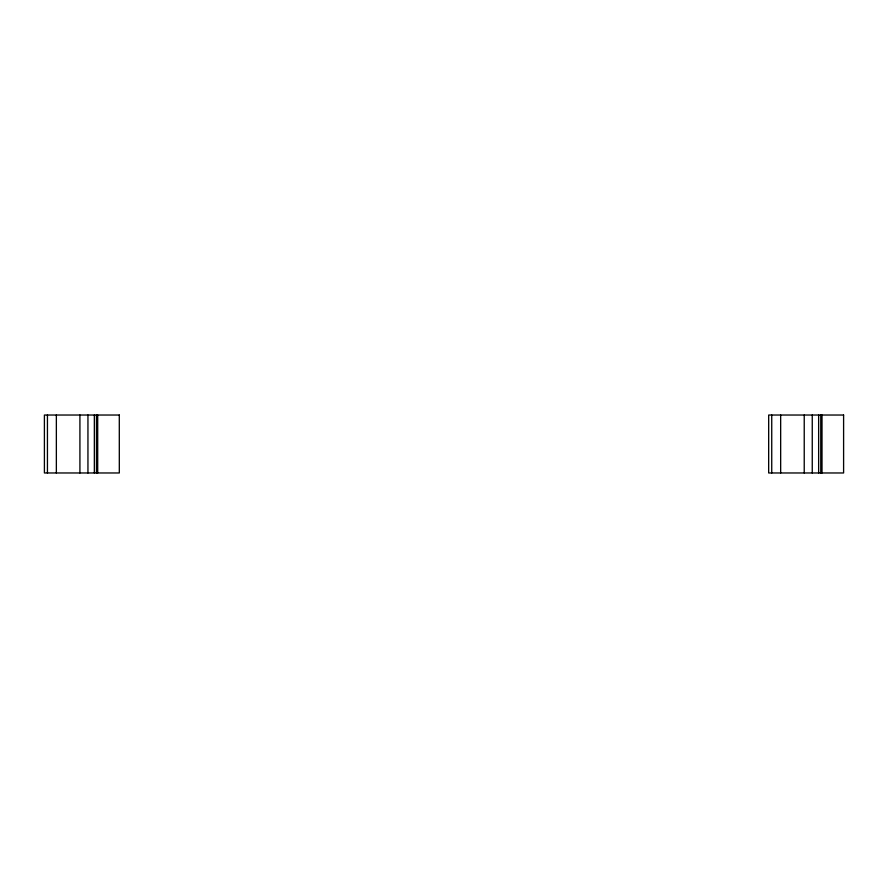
<?xml version="1.0" encoding="UTF-8"?>
<svg xmlns="http://www.w3.org/2000/svg" width="888" height="888" viewBox="0 0 888 888"><rect width="100%" height="100%" fill="white"/><g stroke="black" fill="none" stroke-linecap="round" stroke-linejoin="round"><path stroke-width="1.33" d="M822.01 415.029L822.01 472.971M820.778 415.029L820.778 472.971M818.647 415.029L818.647 472.971M812.254 415.029L812.254 472.971M804.228 415.029L804.228 472.971M780.663 415.029L780.663 472.971M771.739 415.029L771.739 472.971M97.702 415.029L97.702 472.971M97.014 415.029L97.014 472.971M96.47 415.029L96.47 472.971M94.35 415.029L94.35 472.971M87.945 415.029L87.945 472.971M79.92 415.029L79.92 472.971M56.355 415.029L56.355 472.971M47.441 415.029L47.441 472.971M119.314 415.029L44.4 415.029L44.411 472.971L119.314 472.971L119.292 415.029M843.589 415.029L768.686 415.029L768.664 472.971L843.6 472.971L843.6 415.029"/></g></svg>
